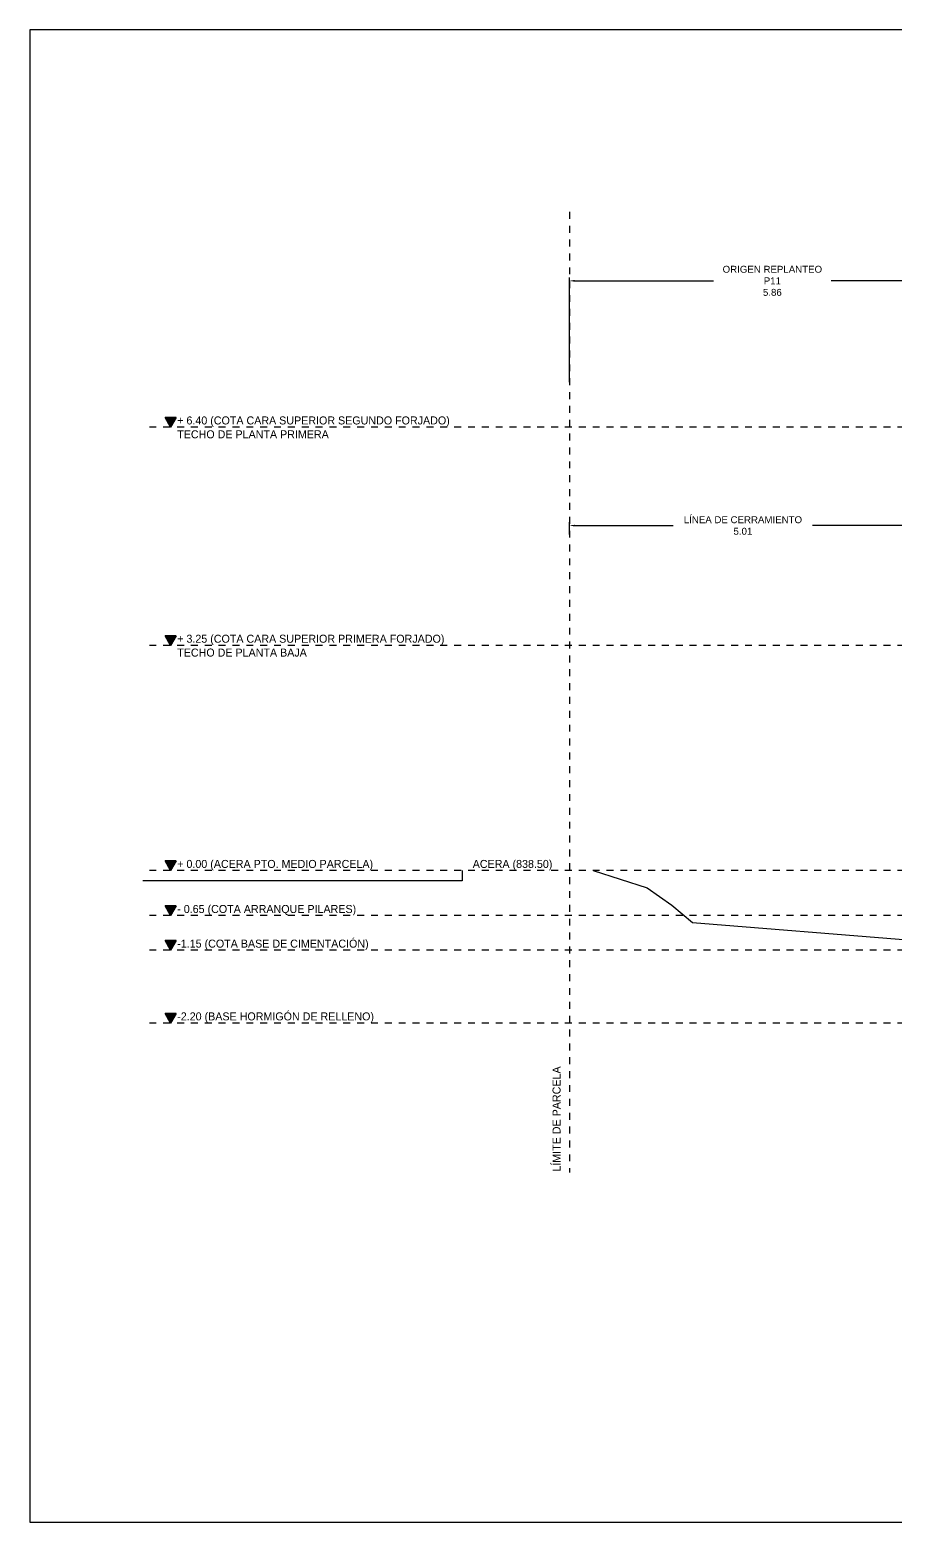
# Model space of a CAD drawing. Extents: x 2455 to 9764, y -806 to 181.
# Drawn here: x 4711.77 to 4724.26, y -500.15 to -478.61 of the extents above; entities that cross this region are included whole.
import ezdxf

# ---------------------------------------------------------------- set-up
doc = ezdxf.new("R2010")
doc.units = 0
doc.header["$LTSCALE"] = 0.2
doc.header["$MEASUREMENT"] = 0
doc.linetypes.add('CONTINUA', pattern=[0])
doc.linetypes.add('RAYITAS', pattern=[0.375, 0.25, -0.125])
doc.layers.add('01_cartela', color=6, linetype='CONTINUOUS', plot=False)
for name, color, linetype in [('01_cotas', 4, 'CONTINUOUS'), ('01_MONO inst', 254, 'CONTINUOUS'), ('01_perfil terreno natural', 170, 'CONTINUOUS'), ('01_proyección', 4, 'RAYITAS'), ('01_textos', 7, 'CONTINUOUS')]:
    doc.layers.add(name, color=color, linetype=linetype)
doc.styles.add('Century Gothic', font='', dxfattribs={"height": 2})
doc.styles.add('Estilo1', font='swissel.ttf')
doc.styles.add('ROMANS', font='romans')
doc.styles.get('Century Gothic').set_extended_font_data('Century Gothic')
doc.dimstyles.new('DECIMAL-50', dxfattribs={"dimtxt": 0.08, "dimasz": 0.15, "dimexe": 0.05, "dimexo": 0.05, "dimgap": 0.09, "dimtad": 0, "dimzin": 0, "dimdsep": 46, "dimtxsty": 'ROMANS', "dimblk": 'DOTSMALL', "dimcen": 0.09, "dimclrt": 7, "dimadec": 0, "dimazin": 0, "dimtfac": 1.38, "dimtix": 1, "dimtofl": 0, "dimtmove": 2, "dimatfit": 3, "dimldrblk": 'OBLIQUE', "dimfxl": 1, "dimtolj": 1, "dimtzin": 0, "dimarcsym": 0})

# ---------------------------------------------------------------- blocks, each defined once
blk = doc.blocks.new('*D543')
at = {"layer": '01_cotas', "color": 0, "linetype": 'CONTINUA', "lineweight": -2, "transparency": 16777216}
for p, q in [((4719.561, -483.695), (4719.561, -482.185)), ((4725.421, -483.695), (4725.421, -482.185))]:
    blk.add_line(p, q, dxfattribs=at)
at = {"layer": '01_cotas', "color": 0, "lineweight": -2, "transparency": 16777216}
for p, q in [((4719.636, -482.235), (4721.639, -482.235)), ((4725.346, -482.235), (4723.342, -482.235))]:
    blk.add_line(p, q, dxfattribs=at)
at = {"layer": '01_cotas', "color": 0, "transparency": 16777216}
for points in [[(4719.636, -482.222), (4719.636, -482.247), (4719.561, -482.235)], [(4725.346, -482.222), (4725.346, -482.247), (4725.421, -482.235)]]:
    blk.add_solid(points, dxfattribs=at)
at = {"layer": '01_cotas', "color": 7, "transparency": 16777216, "insert": (4722.491, -482.235), "char_height": 0.1, "width": 1.52292, "attachment_point": 5, "style": 'Estilo1'}
blk.add_mtext('\\A1;ORIGEN REPLANTEO P11\\P5.86', dxfattribs=at)
blk = doc.blocks.new('*D544')
at = {"layer": '01_cotas', "color": 0, "linetype": 'CONTINUA', "lineweight": -2, "transparency": 16777216}
for p, q in [((4719.561, -485.895), (4719.561, -485.716)), ((4724.571, -485.895), (4724.571, -485.716))]:
    blk.add_line(p, q, dxfattribs=at)
at = {"layer": '01_cotas', "color": 0, "lineweight": -2, "transparency": 16777216}
for p, q in [((4719.636, -485.766), (4721.059, -485.766)), ((4724.496, -485.766), (4723.072, -485.766))]:
    blk.add_line(p, q, dxfattribs=at)
at = {"layer": '01_cotas', "color": 0, "transparency": 16777216}
for points in [[(4719.636, -485.754), (4719.636, -485.779), (4719.561, -485.766)], [(4724.496, -485.754), (4724.496, -485.779), (4724.571, -485.766)]]:
    blk.add_solid(points, dxfattribs=at)
at = {"layer": '01_cotas', "color": 7, "transparency": 16777216, "insert": (4722.066, -485.766), "char_height": 0.1, "attachment_point": 5, "style": 'Estilo1'}
blk.add_mtext('\\A1;LÍNEA DE CERRAMIENTO\\P5.01', dxfattribs=at)

msp = doc.modelspace()

# ---------------------------------------------------------------- hatches: boundary and pattern name
at = {"layer": '01_textos', "ltscale": 0.01}
for color, points in [(120, [(4713.804, -484.345), (4713.724, -484.206), (4713.885, -484.206)]), (120, [(4713.804, -484.345), (4713.724, -484.206), (4713.885, -484.206)]), (120, [(4713.804, -484.345), (4713.885, -484.206), (4713.724, -484.206)]), (120, [(4713.804, -487.495), (4713.724, -487.356), (4713.885, -487.356)]), (120, [(4713.804, -487.495), (4713.724, -487.356), (4713.885, -487.356)]), (120, [(4713.804, -487.495), (4713.885, -487.356), (4713.724, -487.356)]), (10, [(4713.804, -490.745), (4713.724, -490.606), (4713.885, -490.606)]), (10, [(4713.804, -490.745), (4713.724, -490.606), (4713.885, -490.606)]), (10, [(4713.804, -490.745), (4713.885, -490.606), (4713.724, -490.606)]), (120, [(4713.804, -491.395), (4713.724, -491.256), (4713.885, -491.256)]), (120, [(4713.804, -491.395), (4713.724, -491.256), (4713.885, -491.256)]), (120, [(4713.804, -491.395), (4713.885, -491.256), (4713.724, -491.256)]), (120, [(4713.804, -491.895), (4713.724, -491.756), (4713.885, -491.756)]), (120, [(4713.804, -491.895), (4713.724, -491.756), (4713.885, -491.756)]), (120, [(4713.804, -491.895), (4713.885, -491.756), (4713.724, -491.756)]), (120, [(4713.804, -492.945), (4713.724, -492.806), (4713.885, -492.806)]), (120, [(4713.804, -492.945), (4713.724, -492.806), (4713.885, -492.806)]), (120, [(4713.804, -492.945), (4713.885, -492.806), (4713.724, -492.806)])]:
    msp.add_hatch(color=color, dxfattribs=at).paths.add_polyline_path(points)

# ---------------------------------------------------------------- linework, layer by layer
at = {"layer": '01_cartela', "color": 3}
msp.add_lwpolyline([(4711.771, -478.613), (4711.771, -500.148), (4742.409, -500.148), (4742.409, -478.613)], close=True, dxfattribs=at)
at = {"layer": '01_MONO inst'}
for p, q in [((4718.011, -490.745, 0), (4718.011, -490.895, 0)), ((4718.011, -490.895, 0), (4713.402, -490.895, 0))]:
    msp.add_line(p, q, dxfattribs=at)
at = {"layer": '01_perfil terreno natural', "elevation": 0}
msp.add_lwpolyline([(4719.904, -490.745), (4720.686, -490.995), (4721.039, -491.245), (4721.338, -491.495), (4724.44, -491.745), (4740.392, -491.745)], dxfattribs=at)
at = {"layer": '01_proyección', "color": 10}
for p, q in [((4719.561, -481.24, 0), (4719.561, -495.103, 0)), ((4740.397, -490.745, 0), (4713.402, -490.745, 0))]:
    msp.add_line(p, q, dxfattribs=at)
at = {"layer": '01_proyección', "color": 120}
for p, q in [((4740.397, -484.345, 0), (4713.402, -484.345, 0)), ((4740.397, -487.495, 0), (4713.402, -487.495, 0)), ((4740.397, -491.395, 0), (4713.402, -491.395, 0)), ((4740.397, -491.895, 0), (4713.402, -491.895, 0)), ((4740.397, -492.945, 0), (4713.402, -492.945, 0))]:
    msp.add_line(p, q, dxfattribs=at)
at = {"layer": '01_textos', "color": 120, "ltscale": 0.01, "elevation": 0}
for points in [[(4713.804, -484.345), (4713.724, -484.206), (4713.885, -484.206)], [(4713.804, -484.345), (4713.885, -484.206), (4713.724, -484.206)], [(4713.804, -487.495), (4713.724, -487.356), (4713.885, -487.356)], [(4713.804, -487.495), (4713.885, -487.356), (4713.724, -487.356)], [(4713.804, -491.395), (4713.724, -491.256), (4713.885, -491.256)], [(4713.804, -491.395), (4713.885, -491.256), (4713.724, -491.256)], [(4713.804, -491.895), (4713.724, -491.756), (4713.885, -491.756)], [(4713.804, -491.895), (4713.885, -491.756), (4713.724, -491.756)], [(4713.804, -492.945), (4713.724, -492.806), (4713.885, -492.806)], [(4713.804, -492.945), (4713.885, -492.806), (4713.724, -492.806)]]:
    msp.add_lwpolyline(points, close=True, dxfattribs=at)
at = {"layer": '01_textos', "color": 10, "ltscale": 0.01, "elevation": 0}
for points in [[(4713.804, -490.745), (4713.724, -490.606), (4713.885, -490.606)], [(4713.804, -490.745), (4713.885, -490.606), (4713.724, -490.606)]]:
    msp.add_lwpolyline(points, close=True, dxfattribs=at)

# ---------------------------------------------------------------- texts
at = {"layer": '01_MONO inst', "linetype": 'CONTINUA', "ltscale": 1.5, "style": 'Century Gothic'}
msp.add_text('ACERA (838.50)', height=0.1155, dxfattribs=at).set_placement((4718.165, -490.707, 0))
at = {"layer": '01_textos', "color": 120, "ltscale": 0.01, "style": 'Century Gothic'}
for s, p in [('+ 6.40 (COTA CARA SUPERIOR SEGUNDO FORJADO)', (4713.899, -484.307, 0)), ('TECHO DE PLANTA PRIMERA', (4713.899, -484.507, 0)), ('+ 3.25 (COTA CARA SUPERIOR PRIMERA FORJADO)', (4713.899, -487.457, 0)), ('TECHO DE PLANTA BAJA', (4713.899, -487.657, 0)), ('- 0.65 (COTA ARRANQUE PILARES)', (4713.899, -491.357, 0)), ('-1.15 (COTA BASE DE CIMENTACIÓN)', (4713.899, -491.857, 0)), ('-2.20 (BASE HORMIGÓN DE RELLENO)', (4713.899, -492.907, 0))]:
    msp.add_text(s, height=0.1155, dxfattribs=at).set_placement(p)
at = {"layer": '01_textos', "color": 10, "ltscale": 0.01, "style": 'Century Gothic'}
msp.add_text('+ 0.00 (ACERA PTO. MEDIO PARCELA)', height=0.1155, dxfattribs=at).set_placement((4713.899, -490.707, 0))
msp.add_text('LÍMITE DE PARCELA', height=0.1155, rotation=90, dxfattribs=at).set_placement((4719.433, -495.09, 0))

# ---------------------------------------------------------------- dimensions: what is measured, and where the dimension line sits
at = {"layer": '01_cotas'}
for base, p1, p2, text, picture, middle in [((4719.561, -482.235), (4725.421, -483.745, 0), (4719.561, -483.745, 0), 'ORIGEN REPLANTEO P11\\P<>', '*D543', (4722.491, -482.235)), ((4719.561, -485.766), (4724.571, -485.945, 0), (4719.561, -485.945, 0), 'LÍNEA DE CERRAMIENTO\\P<>', '*D544', (4722.066, -485.766))]:
    dim = msp.add_linear_dim(base=base, p1=p1, p2=p2, text=text, dimstyle='DECIMAL-50', override={"dimtxt": 0.1, "dimasz": 0.075, "dimtxsty": 'Estilo1', "dimsah": 1, "dimfxl": 0.09, "dimarcsym": 2}, dxfattribs=at)
    dim.commit()
    dim.dimension.update_dxf_attribs({"geometry": picture, "text_midpoint": middle})

doc.saveas('drawing.dxf')
